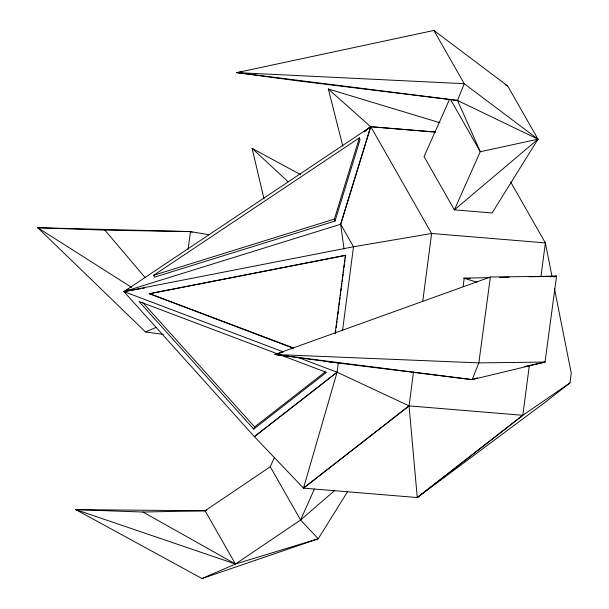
<?xml version="1.0" encoding="UTF-8"?>
<svg xmlns="http://www.w3.org/2000/svg" width="609" height="609" viewBox="0 0 609 609"><rect width="100%" height="100%" fill="white"/><g stroke="black" fill="none" stroke-linecap="round" stroke-linejoin="round"><path stroke-width="0.91" d="M335.14 333.473L345.341 255.453L149.281 293.759L293.142 348.165M335.437 333.275L335.803 330.451M336.176 327.634L336.419 325.754M336.663 323.874L337.036 321.05M337.279 319.169L337.645 316.353M337.896 314.472L338.261 311.656M338.505 309.775L338.878 306.951M339.122 305.071L339.487 302.254M339.738 300.374L340.104 297.557M340.355 295.677L340.72 292.853M340.964 290.973L341.337 288.156M341.58 286.276L341.946 283.459M342.197 281.579L342.562 278.755M342.806 276.874L343.179 274.058M343.423 272.177L343.796 269.361M344.039 267.48L344.405 264.656M344.656 262.776L345.021 259.959M345.265 258.079L345.638 255.255M338.322 362.789L337.089 372.221L303.503 488.129L417.249 497.545L543.342 403.645L569.994 382.886L571.257 373.172L554.426 288.499M342.517 330.71L353.502 246.752L340.682 224.241L370.668 126.756L328.312 88.998L342.852 146.244M413.503 371.97L409.073 405.883L417.249 497.545L522.819 415.3L569.994 382.886M422.745 301.31L431.614 233.483L370.767 126.672L364.015 131.932L370.668 126.756L435.169 132.092M463.091 286.732L464.187 278.321L470.224 278.595M417.249 497.545L522.819 415.3L529.35 365.37M540.929 276.813L545.367 242.9L510.73 182.099M188.097 249.325L190.48 231.595L209.138 234.747M490.374 277.011L478.841 362.88L472.12 379.62L334.798 362.614L274.971 354.499L490.374 277.011L556.55 276.212L545.025 362.081L472.12 379.62L274.971 354.499L283.177 352.116M335.019 221.052L334.402 219.088L359.386 137.847L153.765 275.222L154.389 277.186L335.019 221.052L360.01 139.811L359.386 137.847M344.032 249.051L340.682 224.241L370.767 126.672L435.222 132.008M433.897 30.45L507.685 85.96L538.021 139.21L454.383 209.854L480.265 151.725L457.511 100.439L464.233 83.699L433.897 30.45L236.863 72.608L296.682 80.715L457.511 100.439L538.021 139.21L492.08 212.975L454.383 209.854L424.047 156.597L449.541 99.336M277.575 353.882L138.928 301.455L253.694 429.063L254.623 426.932L325.137 371.992M347.351 492.011L318.225 538.775L202.021 578.55L75.851 509.634L143.001 512.04L205.088 510.768L270.259 466.768L274.499 457.237M202.021 578.55L235.424 564.025L300.595 520.017L314.366 489.08M206.908 510.213L205.088 510.768L75.851 509.634L235.424 564.025L318.225 538.775L300.595 520.017L334.813 490.405M253.694 429.063L326.462 372.373L280.239 354.895M370.668 126.756L123.916 291.604L254.379 436.661L303.503 488.129L409.073 405.883L522.819 415.3M303.503 488.129L409.073 405.883L337.089 372.221L297.123 357.102M149.281 293.759L344.702 255.437M125.416 292.762L123.916 291.604L128.819 288.727M192.269 232.204L190.48 231.595L37.743 227.736L145.543 331.989L155.828 327.52M472.12 379.62L477.464 377.846M153.765 275.222L334.402 219.088M125.515 292.609L123.916 291.604L340.682 224.241M553.779 276.882L556.55 276.212L529.069 276.783M553.794 276.806L556.55 276.212L549.957 276.813M524.851 366.451L545.025 362.081L478.841 362.88L274.971 354.499M282.911 351.728L123.916 291.604L353.502 246.752L431.614 233.483L545.367 242.9L552.02 276.402M123.916 291.604L134.201 289.831M136.073 289.511L140.748 288.712M142.62 288.384L144.493 288.065M457.511 100.439L236.863 72.608L242.511 71.854M542.208 362.34L545.025 362.081M489.263 277.613L463.616 278.146L476.938 282.15M499.692 277.399L509.17 277.202M131.613 287.379L37.743 227.736L104.885 230.141L190.48 231.595M236.863 72.608L464.233 83.699L538.021 139.21L480.265 151.725L450.394 99.29M145.543 331.989L163.372 334.364M37.743 227.736L39.615 228.025M75.851 509.634L78.645 510.091M328.312 88.998L439.942 122.729M149.57 293.561L293.439 347.967M328.67 361.601L331.334 362.606M505.12 84.72L507.685 85.96M264.024 198.945L252.103 148.368L300.564 174.6M143.001 512.04L235.424 564.025L205.088 510.768M252.103 148.368L288.027 181.703M142.392 302.14L254.623 426.932M104.885 230.141L145.285 277.773M270.259 466.768L300.595 520.017M337.089 372.221L254.379 436.661L337.089 372.221"/></g></svg>
